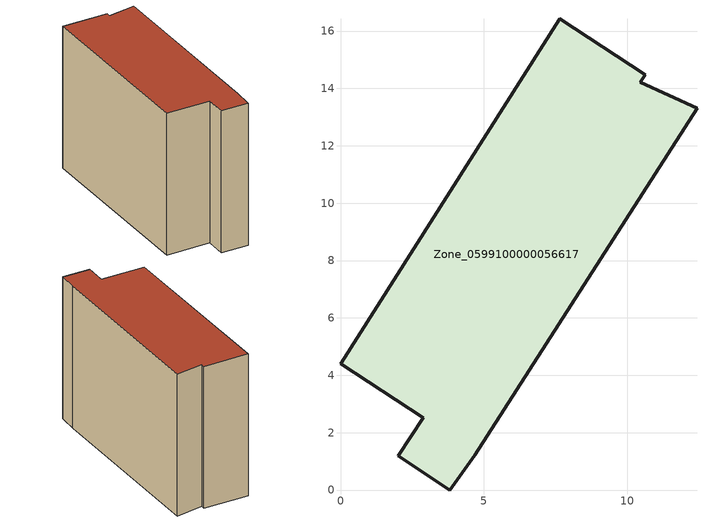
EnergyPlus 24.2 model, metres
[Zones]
Zone_0599100000056617
 floor ground (C_G): 4.68,1.22 3.81,0 2.02,1.2 2.89,2.52 0,4.41 7.64,16.42 10.62,14.49 10.44,14.21 12.43,13.31 z0
 wall outside (C_F): 2.89,2.52 2.02,1.2 3.81,0 4.68,1.22 12.43,13.31 10.44,14.21 10.62,14.49 7.64,16.42 0,4.41 2.89,2.52 z0:11.38
 roof outside (C_R): 10.44,14.21 10.62,14.49 7.64,16.42 0,4.41 2.89,2.52 2.02,1.2 3.81,0 4.68,1.22 12.43,13.31 z11.38
[BUILDING]
Pand.0599100000056617: North Axis=0; Terrain=City; Loads Convergence Tolerance Value=0.04; Temperature Convergence Tolerance Value=0.4; Solar Distribution=FullExterior; Maximum Number of Warmup Days=25; Minimum Number of Warmup Days=1
[Site:Location]
Rotterdam.The.Hague.AP_ZH_NLD Design_Conditions: Latitude=51.96; Longitude=4.45; Time Zone=1; Elevation=-4.5
[SITE:GROUNDTEMPERATURE:BUILDINGSURFACE]
18, 18, 18, 18, 18, 18, 18, 18, 18, 18, 18, 18
[MATERIAL] Thermal Absorptance=0.9; Solar Absorptance=0.7; Visible Absorptance=0.7
Name | Roughness | Thickness | Conductivity | Density | Specific Heat
G.TI.1946 | MediumSmooth | 0.15 | 1 | 540 | 1210
F.TI.1946 | Rough | 0.3 | 0.857143 | 1920 | 840
R.TI.1946 | MediumRough | 0.2 | 0.1 | 1500 | 1000
[CONSTRUCTION]
C_G: G.TI.1946
C_F: F.TI.1946
C_R: R.TI.1946
[ZONE]
Zone_0599100000056617: Type=1; Multiplier=1; Ceiling Height=Autocalculate; Volume=Autocalculate; Floor Area=autocalculate; Part of Total Floor Area=Yes
[ZONEINFILTRATION:DESIGNFLOWRATE]
Infil_Zone_0599100000056617: Zone or ZoneList or Space or SpaceList=Zone_0599100000056617; Schedule=AlwaysOn; Design Flow Rate Calculation Method=Flow/Area; Flow Rate per Floor Area=0.003; Constant Term Coefficient=1; Temperature Term Coefficient=0; Velocity Term Coefficient=0; Velocity Squared Term Coefficient=0
[HVACTEMPLATE:ZONE:IDEALLOADSAIRSYSTEM]
Zone_0599100000056617: Maximum Heating Supply Air Temperature=50; Minimum Cooling Supply Air Temperature=13; Maximum Heating Supply Air Humidity Ratio=0.0156; Minimum Cooling Supply Air Humidity Ratio=0.0077; Heating Limit=NoLimit; Cooling Limit=NoLimit; Dehumidification Control Type=ConstantSensibleHeatRatio; Cooling Sensible Heat Ratio=0.7; Dehumidification Setpoint=60; Humidification Control Type=None; Humidification Setpoint=30; Outdoor Air Method=None; Outdoor Air Flow Rate per Person=0.00944; Outdoor Air Flow Rate per Zone Floor Area=0; Outdoor Air Flow Rate per Zone=0; Demand Controlled Ventilation Type=None; Outdoor Air Economizer Type=NoEconomizer; Heat Recovery Type=None; Sensible Heat Recovery Effectiveness=0.7; Latent Heat Recovery Effectiveness=0.65
[ZONECONTROL:THERMOSTAT]
ThermostatControl_Zone_0599100000056617: Zone or ZoneList=Zone_0599100000056617; Control Type Schedule=DualSetpointControlType; Control 1=Thermostat_Zone_0599100000056617; Temperature Difference Between Cutout And Setpoint=0
[THERMOSTATSETPOINT:DUALSETPOINT]
Thermostat_Zone_0599100000056617: Heating Setpoint Temperature Schedule=HeatingSetpoint_Zone_0599100000056617; Cooling Setpoint Temperature Schedule=CoolingSetpoint_Zone_0599100000056617
[SCHEDULE:COMPACT]
HeatingSetpoint_Zone_0599100000056617: Through: 12/31, For: AllDays, Until: 24:00, 21
CoolingSetpoint_Zone_0599100000056617: Through: 12/31, For: AllDays, Until: 24:00, 24
DualSetpointControlType: Through: 12/31, For: AllDays, Until: 24:00, 4
AlwaysOn: Through: 12/31, For: AllDays, Until: 24:00, 1
